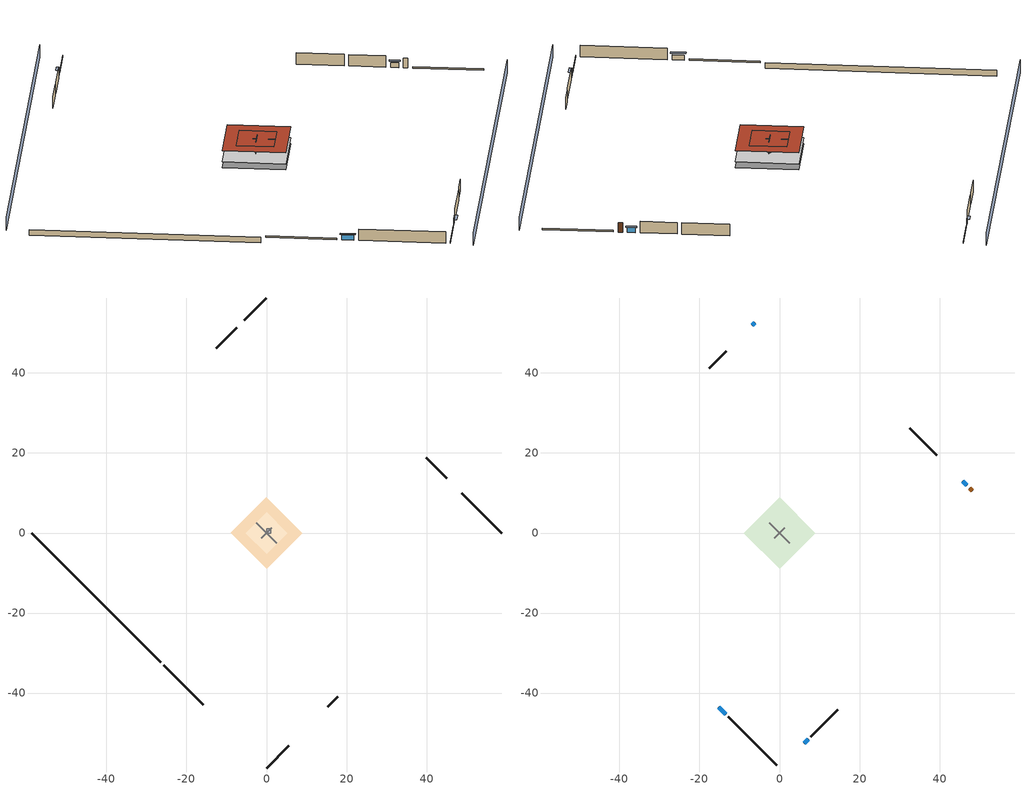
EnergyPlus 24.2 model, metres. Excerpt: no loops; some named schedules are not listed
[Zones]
crawlspace - vented
 floor foundation (Slab2 construction): -8.88,0 0,8.88 8.88,0 0,-8.88 z-0.91
 wall outside (RimJoist1 construction): -25.74,-32.99 -15.8,-42.92 z0.3:0.61
 wall outside (RimJoist2 construction): 0,58.72 -5.52,53.21 z0.3:0.61
 wall outside (RimJoist3 construction): 58.72,0 48.79,9.94 z0.3:0.61
 wall outside (RimJoist4 construction): 0,-58.72 5.52,-53.21 z0.3:0.61
 wall foundation (FoundationWall1 construction): -58.72,0 -26.39,-32.33 z-0.91:0.3
furnace airloop ret air zone
 floor adiabatic (AdiabaticConst): 0,0 0,1 1,1 1,0 z0
 wall adiabatic (AdiabaticConst): 0,1 0,0 1,0 1,1 0,1 z0:1
 ceiling adiabatic (AdiabaticConst): 1,0 1,1 0,1 0,0 z1
garage
 floor foundation (Slab1 construction): -5.17,0 0,5.17 5.17,0 0,-5.17 z0
 wall outside (Wall1 construction): -7.43,51.3 -12.6,46.13 z0.3:2.74
 wall outside (Wall2 construction): 45.08,13.64 39.91,18.82 z0.3:2.74
 wall outside (Wall9 construction): 15.26,-43.47 17.84,-40.88 z0.3:2.74
 wall to conditioned space (Wall5 construction Reversed): -2.59,2.59 2.59,-2.59 z0.3:2.74
 wall to conditioned space (Wall6 construction Reversed): -1.29,-1.29 1.29,1.29 z0.3:2.74
 roof outside (Roof1 construction): 0,5.17 -5.17,0 0,-5.17 5.17,0 z2.74
conditioned space
 floor to crawlspace - vented (Floor1 construction): -8.88,0 0,8.88 8.88,0 0,-8.88 z0.3
 wall outside (AdiabaticWallConstruction 1): 48.13,10.59 47.48,11.24 z0.3:2.34
 wall outside (AdiabaticWallConstruction): -15.15,-43.58 -13.43,-45.3 z0.3:1.4; -6.17,52.55 -6.77,51.95 z0.3:1.43; 46.83,11.9 45.74,12.99 z0.3:1.34; 6.17,-52.55 7.21,-51.51 z0.3:1.31
 wall outside (Wall3 construction): -12.77,-45.95 -0.66,-58.07 z0.3:2.74
 wall outside (Wall4 construction): -13.26,45.47 -17.55,41.17 z0.3:2.74
 wall outside (Wall7 construction): 39.25,19.47 32.54,26.18 z0.3:2.74
 wall outside (Wall8 construction): 7.87,-50.85 14.6,-44.12 z0.3:2.74
 window (WindowConstruction): -15.14,-43.58 -13.43,-45.3 z0.3:1.4
 window (WindowConstruction 1): -6.17,52.55 -6.77,51.95 z0.3:1.43
 window (WindowConstruction 2): 46.83,11.9 45.74,12.99 z0.3:1.34
 window (WindowConstruction 3): 6.17,-52.55 7.21,-51.51 z0.3:1.31
 door (Door): 48.13,10.59 47.48,11.24 z0.3:2.34
 roof outside (Roof2 construction): 0,8.88 -8.88,0 0,-8.88 8.88,0 z2.74
shading: 3.23,-61.96 61.96,-3.23 / -3.23,61.96 -61.96,3.23 z0:2.74; -13.21,-45.51 -15.36,-43.36 -15.79,-43.79 -13.64,-45.94 z1.71; -6.98,51.74 -5.96,52.76 -6.39,53.2 -7.42,52.17 z1.74; 45.52,13.2 47.04,11.68 47.47,12.11 45.95,13.63 z1.65; 7.43,-51.29 5.96,-52.76 6.39,-53.2 7.86,-51.73 z1.62
[Building]
Building 1: Terrain=Suburbs
[Site:Location]
Portland Intl Arpt_OR: Latitude {deg}=45.59; Longitude {deg}=-122.6; Time Zone {hr}=-8; Elevation {m}=33; Keep Site Location Information=Yes
[Site:GroundTemperature:Shallow]
10.2558, 8.96328, 8.85977, 9.47314, 11.9355, 14.3863, 16.5111, 17.8571, 17.9714, 16.8767, 14.8061, 12.4304
[Site:WaterMainsTemperature]
Calculation Method=Schedule; Temperature Schedule=mains temperature schedule
[Material] Roughness=Rough; Thermal Absorptance=0.9
Name | Thickness {m} | Conductivity {W/m-K} | Density {kg/m3} | Specific Heat {J/kg-K} | Solar Absorptance | Visible Absorptance
asphalt or fiberglass shingles | 0.00635 | 0.162714 | 1121.4 | 1465.45 | 0.85 | 0.85
concrete 4.0 in. | 0.1016 | 1.803125 | 2242.8 | 837.4 | 0.7 | 0.7
concrete 8.0 in. | 0.2032 | 1.803125 | 2242.8 | 837.4 | 0.7 | 0.7
door material | 0.04445 | 0.0612267 | 512.64 | 1214.23 | 0.7 | 0.7
floor covering | 0.0127 | 0.0433444 | 54.468 | 1339.84 | 0.6 | 0.6
floor stud and cavity | 0.1397 | 0.923637 | 92.3553 | 1139.71 | 0.7 | 0.7
furniture material conditioned space 1; furniture material garage 1 | 0.1524 | 0.115458 | 640.8 | 1214.23 | 0.6 | 0.6
gypsum board | 0.0127 | 0.160291 | 801 | 837.4 | 0.6 | 0.6
osb sheathing 0.5 in. | 0.0127 | 0.115458 | 512.64 | 1214.23 | 0.6 | 0.6
osb sheathing 0.5 in. 1; osb sheathing 0.5 in. 2; osb sheathing 0.5 in. 3 | 0.0127 | 0.115458 | 512.64 | 1214.23 | 0.7 | 0.7
osb sheathing 0.75 in. | 0.01905 | 0.115458 | 512.64 | 1214.23 | 0.7 | 0.7
rim joist stud and cavity | 0.0508 | 0.178688 | 50.32683 | 1063.81 | 0.6 | 0.6
roof rigid ins | 0.00254769 | 0.029427 | 32.04 | 1214.23 | 0.7 | 0.7
roof rigid ins 1 | 0.103632 | 0.029427 | 32.04 | 1214.23 | 0.7 | 0.7
roof stud and cavity | 0.2032 | 0.0472382 | 78.34581 | 1123.46 | 0.7 | 0.7
soil 0.5 in. | 0.0127 | 0.8655 | 1842.3 | 418.7 | 0.7 | 0.7
wall rigid ins | 0.512978 | 0.029427 | 32.04 | 1214.23 | 0.7 | 0.7
wall stud and cavity | 0.1397 | 0.727959 | 139.0536 | 1170.24 | 0.6 | 0.6
wall stud and cavity 1 | 0.1397 | 0.550994 | 139.0536 | 1170.24 | 0.7 | 0.7
wall stud and cavity 2 | 0.1397 | 0.335416 | 139.0536 | 1170.24 | 0.7 | 0.7
wall stud and cavity 3 | 0.0889 | 0.380278 | 52.3479 | 1209.89 | 0.7 | 0.7
wall stud and cavity 4 | 0.0889 | 0.391764 | 83.0341 | 1211.67 | 0.7 | 0.7
wood siding | 0.0254 | 0.102417 | 544.68 | 1172.36 | 0.85 | 0.85
wood siding 1; wood siding 2 | 0.0254 | 0.102417 | 544.68 | 1172.36 | 0.7 | 0.7
[Material:NoMass]
Adiabatic: Roughness=Rough; Thermal Resistance {m2-K/W}=176.1; Thermal Absorptance=0.9; Solar Absorptance=0.7; Visible Absorptance=0.7
[WindowMaterial:SimpleGlazingSystem]
WindowMaterial: U-Factor {W/m2-K}=2.15764; Solar Heat Gain Coefficient=0.44
[Construction]
AdiabaticConst: Adiabatic
AdiabaticWallConstruction: wood siding 1, wall rigid ins, wall stud and cavity 3, gypsum board
AdiabaticWallConstruction 1: wood siding 2, wall rigid ins, wall stud and cavity 3, gypsum board
Door: door material
Floor1 construction: floor stud and cavity, osb sheathing 0.75 in., floor covering
FoundationWall1 construction: concrete 8.0 in.
furniture construction conditioned space 1: furniture material conditioned space 1
furniture construction garage 1: furniture material garage 1
PartitionWallConstruction: gypsum board, wall stud and cavity 4, gypsum board
RimJoist1 construction; RimJoist2 construction; RimJoist3 construction; RimJoist4 construction: wood siding, rim joist stud and cavity
Roof1 construction: asphalt or fiberglass shingles, roof rigid ins, osb sheathing 0.5 in.
Roof2 construction: asphalt or fiberglass shingles, roof rigid ins 1, osb sheathing 0.75 in., roof stud and cavity, gypsum board
Slab1 construction: concrete 4.0 in.
Slab2 construction: soil 0.5 in.
Wall1 construction; Wall2 construction: wood siding, osb sheathing 0.5 in. 1, wall stud and cavity
Wall3 construction; Wall4 construction: wood siding, osb sheathing 0.5 in. 1, wall stud and cavity 1, gypsum board
Wall5 construction Reversed: gypsum board, wall stud and cavity 2, osb sheathing 0.5 in. 2
Wall6 construction Reversed: gypsum board, wall stud and cavity 2, osb sheathing 0.5 in. 3
Wall7 construction; Wall8 construction: wood siding, osb sheathing 0.5 in. 3, wall stud and cavity 1, gypsum board
Wall9 construction: wood siding, osb sheathing 0.5 in. 3, wall stud and cavity
WindowConstruction; WindowConstruction 1; WindowConstruction 2; WindowConstruction 3: WindowMaterial
[Zone] Multiplier=1
Name | Volume {m3} | Part of Total Floor Area
conditioned space | 384.656 | Yes
crawlspace - vented | 192.328 | Yes
furnace airloop ret air zone | 1 | No
garage | 130.484 | Yes
[Space]
Name | Zone | Volume {m3} | Space Type
conditioned space 1 | conditioned space | 384.656
crawlspace - vented 1 | crawlspace - vented | 192.328
furnace airloop ret air space | furnace airloop ret air zone |  | Plenum Space Type
garage 1 | garage | 130.484
[SurfaceProperty:IncidentSolarMultiplier] Incident Solar Multiplier=1; Incident Solar Multiplier Schedule=trans schedule winter=0.85 summer=0.7
Window1; Window2; Window3; Window4
[InternalMass]
Name | Construction | Zone or ZoneList | Space or SpaceList | Surface Area {m2}
furniture mass conditioned space 1 | furniture construction conditioned space 1 | conditioned space | conditioned space 1 | 63.09974
partition wall mass | PartitionWallConstruction | conditioned space | conditioned space 1 | 157.749
furniture mass garage 1 | furniture construction garage 1 | garage | garage 1 | 5.35122
[Lights] Design Level Calculation Method=LightingLevel; Return Air Fraction=0; Fraction Radiant=0.6; Fraction Visible=0.2; Fraction Replaceable=1
Name | Zone or ZoneList or Space or SpaceList | Schedule | Lighting Level {W}
interior lighting | conditioned space 1 | lighting_interior | 232.536
garage lighting | garage 1 | lighting_garage | 8.15222
[People]
occupants: Zone or ZoneList or Space or SpaceList=conditioned space 1; Number of People Schedule=occupants; Number of People Calculation Method=People; Number of People=5; Fraction Radiant=0.314171; Sensible Heat Fraction=0.56303; Activity Level Schedule=occupants activity schedule; Carbon Dioxide Generation Rate {m3/s-W}=0; Enable ASHRAE 55 Comfort Warnings=No; Mean Radiant Temperature Calculation Type=EnclosureAveraged
[ElectricEquipment] Design Level Calculation Method=EquipmentLevel
Name | Zone or ZoneList or Space or SpaceList | Schedule | Design Level {W} | Fraction Latent | Fraction Radiant | Fraction Lost
ceiling fan | conditioned space 1 | ceiling_fan | 18.1622 | 0 | 0.558 | 0
clothes dryer | conditioned space 1 | clothes_dryer | 4458.5 | 0.015 | 0.081 | 0.85
clothes washer | conditioned space 1 | clothes_washer | 697.232 | 0.03 | 0.162 | 0.7
cooking range | conditioned space 1 | cooking_range | 70.9298 | 0.16 | 0.384 | 0.2
fridge | conditioned space 1 | fridge schedule | 43.7215 | 0 | 0.6 | 0
mech vent bath fan 0 | conditioned space 1 | mech vent bath fan 0 schedule | 30 | 0 | 0 | 1
mech vent house fan | conditioned space 1 | mech vent house fan schedule | 0 | 0 | 0 | 1
mech vent house fan cfis | conditioned space 1 | mech vent house fan cfis schedule | 0 | 0 | 0 | 0
mech vent range fan 0 | conditioned space 1 | mech vent range fan 0 schedule | 30 | 0 | 0 | 1
misc plug loads | conditioned space 1 | plug_loads_other | 445.353 | 0.021 | 0.558 | 0.049
misc tv | conditioned space 1 | plug_loads_tv | 558.877 | 0 | 0.6 | 0
misc well pump | conditioned space 1 | misc well pump schedule | 131.782 | 0 | 0 | 1
whole house fan | conditioned space 1 | Always On Discrete | 0 | 0 | 0 | 1
freezer | garage 1 | freezer schedule | 194.914 | 0 | 0.6 | 0
[OtherEquipment] Design Level Calculation Method=EquipmentLevel
Name | Fuel Type | Zone or ZoneList or Space or SpaceList | Schedule | Design Level {W} | Fraction Latent | Fraction Radiant | Fraction Lost
clothes dryer 1 | Electricity | conditioned space 1 | clothes_dryer | 0 | 0.015 | 0.081 | 0.85
cooking range 1 | NaturalGas | conditioned space 1 | cooking_range | 2078.75 | 0.16 | 0.384 | 0.2
furnace airloop_0 SupCondToLv; furnace airloop_0 SupSensLkToCond; mech vent house fan sensible load | None | conditioned space 1 | Always On Discrete | 0 | 0 | 0 | 0
furnace airloop_0 SupLatLkToCond; mech vent house fan latent load | None | conditioned space 1 | Always On Discrete | 0 | 1 | 0 | 0
general water use latent | None | conditioned space 1 | general water use schedule | 99.529 | 1 | 0 | 0
general water use sensible | None | conditioned space 1 | general water use schedule | -98.09 | 0 | 0.6 | 0
furnace airloop_0 RetCondToDZ; furnace airloop_0 SupCondToDZ; furnace airloop_0 SupSensLkToDZ | None | crawlspace - vented 1 | Always On Discrete | 0 | 0 | 0 | 0
furnace airloop_0 SupLatLkToDZ | None | crawlspace - vented 1 | Always On Discrete | 0 | 1 | 0 | 0
furnace airloop_0 RetCondToRP; furnace airloop_0 RetSensLkToRP | None | furnace airloop ret air space | Always On Discrete | 0 | 0 | 0 | 0
furnace airloop_0 RetLatLkToRP | None | furnace airloop ret air space | Always On Discrete | 0 | 1 | 0 | 0
water heater energy adjustment1 | Electricity | garage 1 | Always On Discrete | 0.01 | 0 | 0 | 1
water heater lat | None | garage 1 | Always On Discrete | 0 | 1 | 0 | 0
water heater sens | None | garage 1 | Always On Discrete | 0 | 0 | 0 | 0
[ZoneInfiltration:DesignFlowRate] Schedule=Always On Discrete
Name | Zone or ZoneList or Space or SpaceList | Design Flow Rate Calculation Method | Design Flow Rate {m3/s} | Air Changes per Hour {1/hr} | Constant Term Coefficient | Temperature Term Coefficient | Velocity Term Coefficient | Velocity Squared Term Coefficient
infil flow; natural vent flow; whole house fan flow | conditioned space 1 | Flow/Zone | 0
crawlspace_vented 1 duct leakage imbalance infil flow | crawlspace - vented 1 | Flow/Zone | 0
infil crawlspace - vented 1 | crawlspace - vented 1 | AirChanges/Hour |  | 2.6013 | 1 | 0 | 0 | 0
[ZoneMixing] Schedule=Always On Continuous; Design Flow Rate Calculation Method=Flow/Zone; Design Flow Rate {m3/s}=0
Name | Zone or Space | Source Zone or Space
furnace airloop_0 ZoneMixDZToCond mix | conditioned space | crawlspace - vented
furnace airloop_0 ZoneMixCondToDZ mix | crawlspace - vented | conditioned space
[SurfaceProperty:ExposedFoundationPerimeter] Exposed Perimeter Calculation Method=TotalExposedPerimeter
Name | Total Exposed Perimeter {m}
Slab2 | 45.72
Slab1 | 18.288
[SpaceList]
Plenum Space Type: furnace airloop ret air space
[ZoneInfiltration:EffectiveLeakageArea]
infil garage 1: Zone or Space=garage 1; Schedule=Always On Discrete; Effective Air Leakage Area {cm2}=543.674; Stack Coefficient=0.000129147; Wind Coefficient=4.64657e-05
[AvailabilityManager:Scheduled] Schedule=Always On Discrete
furnace airloop Availability Manager; room ac airloop Availability Manager
[AirLoopHVAC:ReturnPlenum]
Air Loop HVAC Return Plenum 1: Zone=furnace airloop ret air zone
[Foundation:Kiva] Wall Depth Below Slab {m}=0.2032
Name | Initial Indoor Air Temperature {C} | Wall Height Above Grade {m}
Foundation Kiva 1 | 13.4258 | 0.1016
Foundation Kiva 2 | 8.24991 | 0.3048
[Foundation:Kiva:Settings]
Soil Conductivity {W/m-K}=0.8655; Soil Density {kg/m3}=1842.3; Soil Specific Heat {J/kg-K}=418.7; Ground Solar Absorptivity=0.9; Ground Thermal Absorptivity=0.9; Ground Surface Roughness {m}=0.03; Far-Field Width {m}=40; Deep-Ground Boundary Condition=ZeroFlux; Deep-Ground Depth {m}=40; Minimum Cell Dimension {m}=0.2; Maximum Cell Growth Coefficient=3; Simulation Timestep=Timestep
[Exterior:Lights]
exterior lighting: Schedule=exterior lighting schedule; Design Level {W}=7.09205
[EnergyManagementSystem:GlobalVariable]
furnace_airloop_0_DuctImbalLkExhFanEquivCond
furnace_airloop_0_DuctImbalLkExhFanEquivDZ
furnace_airloop_0_DuctImbalLkSupFanEquivCond
furnace_airloop_0_DuctImbalLkSupFanEquivDZ
furnace_airloop_0_DZ_T
furnace_airloop_0_DZ_W
furnace_airloop_0_RetCondToDZ
furnace_airloop_0_RetCondToRP
furnace_airloop_0_RetLatLkToRP
furnace_airloop_0_RetSensLkToRP
furnace_airloop_0_SupCondToDZ
furnace_airloop_0_SupCondToLv
furnace_airloop_0_SupLatLkToCond
furnace_airloop_0_SupLatLkToDZ
furnace_airloop_0_SupSensLkToCond
furnace_airloop_0_SupSensLkToDZ
furnace_airloop_0_ZoneMixCondToDZ
furnace_airloop_0_ZoneMixDZToCond
furnace_airloop_AH_MFR
furnace_airloop_AH_Tout
furnace_airloop_AH_VFR
furnace_airloop_AH_Wout
furnace_airloop_Fan_RTF
furnace_airloop_RA_T
furnace_airloop_Ra_W
infil_program_Qfan
infil_program_Qinf
natural_vent_program_Qnv
natural_vent_program_Qwhf
room_ac_airloop_Fan_RTF
[EnergyManagementSystem:Sensor]
Name | Output:Variable or Output:Meter Index Key | Output:Variable or Output:Meter
airflow_gain | infil flow | Infiltration Sensible Heat Gain Energy
airflow_gain_1 | natural vent flow | Infiltration Sensible Heat Gain Energy
airflow_gain_2 | whole house fan flow | Infiltration Sensible Heat Gain Energy
airflow_loss | infil flow | Infiltration Sensible Heat Loss Energy
airflow_loss_1 | natural vent flow | Infiltration Sensible Heat Loss Energy
airflow_loss_2 | whole house fan flow | Infiltration Sensible Heat Loss Energy
clg_load_cond |  | Cooling:EnergyTransfer:Zone:CONDITIONED SPACE
clg_load_duct |  | Cooling:EnergyTransfer:Zone:FURNACE AIRLOOP RET AIR ZONE
clg_sp_s; clg_sp_s_1 | cooling setpoint | Schedule Value
clothes_dryer_exhaust_0_sch_s | clothes_dryer | Schedule Value
cool_season | cooling season schedule | Schedule Value
ducts_conv | furnace airloop_0 RetCondToRP | Other Equipment Convective Heating Energy
ducts_conv_1 | furnace airloop_0 RetLatLkToRP | Other Equipment Convective Heating Energy
ducts_conv_2 | furnace airloop_0 RetSensLkToRP | Other Equipment Convective Heating Energy
ducts_conv_3 | furnace airloop_0 SupCondToLv | Other Equipment Convective Heating Energy
ducts_conv_4 | furnace airloop_0 SupLatLkToCond | Other Equipment Convective Heating Energy
ducts_conv_5 | furnace airloop_0 SupSensLkToCond | Other Equipment Convective Heating Energy
ducts_rad | furnace airloop_0 RetCondToRP | Other Equipment Radiant Heating Energy
ducts_rad_1 | furnace airloop_0 RetLatLkToRP | Other Equipment Radiant Heating Energy
ducts_rad_2 | furnace airloop_0 RetSensLkToRP | Other Equipment Radiant Heating Energy
ducts_rad_3 | furnace airloop_0 SupCondToLv | Other Equipment Radiant Heating Energy
ducts_rad_4 | furnace airloop_0 SupLatLkToCond | Other Equipment Radiant Heating Energy
ducts_rad_5 | furnace airloop_0 SupSensLkToCond | Other Equipment Radiant Heating Energy
furnace_airloop_0_DZ_T_s | crawlspace - vented | Zone Air Temperature
furnace_airloop_0_DZ_W_s | crawlspace - vented | Zone Mean Air Humidity Ratio
furnace_airloop_AH_MFR_s | Node 15 | System Node Mass Flow Rate
furnace_airloop_AH_Tout_s | Node 15 | System Node Temperature
furnace_airloop_AH_VFR_s | Node 15 | System Node Current Density Volume Flow Rate
furnace_airloop_AH_Wout_s | Node 15 | System Node Humidity Ratio
furnace_airloop_RA_T_s | Node 18 | System Node Temperature
furnace_airloop_Ra_W_s | Node 18 | System Node Humidity Ratio
htg_load_cond |  | Heating:EnergyTransfer:Zone:CONDITIONED SPACE
htg_load_duct |  | Heating:EnergyTransfer:Zone:FURNACE AIRLOOP RET AIR ZONE
htg_sp_s; htg_sp_s_1 | heating setpoint | Schedule Value
hvac_availability_schedule_s | hvac availability schedule | Schedule Value
ig_ee_conv | ceiling fan | Electric Equipment Convective Heating Energy
ig_ee_conv_1 | clothes dryer | Electric Equipment Convective Heating Energy
ig_ee_conv_3 | cooking range | Electric Equipment Convective Heating Energy
ig_ee_conv_4 | fridge | Electric Equipment Convective Heating Energy
ig_ee_conv_5 | misc plug loads | Electric Equipment Convective Heating Energy
ig_ee_conv_6 | misc tv | Electric Equipment Convective Heating Energy
ig_ee_conv_7 | misc well pump | Electric Equipment Convective Heating Energy
ig_ee_conv_8 | whole house fan | Electric Equipment Convective Heating Energy
ig_ee_rad | ceiling fan | Electric Equipment Radiant Heating Energy
ig_ee_rad_1 | clothes dryer | Electric Equipment Radiant Heating Energy
ig_ee_rad_3 | cooking range | Electric Equipment Radiant Heating Energy
ig_ee_rad_4 | fridge | Electric Equipment Radiant Heating Energy
ig_ee_rad_5 | misc plug loads | Electric Equipment Radiant Heating Energy
ig_ee_rad_6 | misc tv | Electric Equipment Radiant Heating Energy
ig_ee_rad_7 | misc well pump | Electric Equipment Radiant Heating Energy
ig_ee_rad_8 | whole house fan | Electric Equipment Radiant Heating Energy
ig_lgt_conv | interior lighting | Lights Convective Heating Energy
ig_lgt_rad | interior lighting | Lights Radiant Heating Energy
ig_lgt_vis | interior lighting | Lights Visible Radiation Heating Energy
ig_oe_conv | clothes dryer 1 | Other Equipment Convective Heating Energy
ig_oe_conv_1 | cooking range 1 | Other Equipment Convective Heating Energy
ig_oe_conv_2 | general water use latent | Other Equipment Convective Heating Energy
ig_oe_conv_3 | general water use sensible | Other Equipment Convective Heating Energy
ig_oe_rad | clothes dryer 1 | Other Equipment Radiant Heating Energy
ig_oe_rad_1 | cooking range 1 | Other Equipment Radiant Heating Energy
ig_oe_rad_2 | general water use latent | Other Equipment Radiant Heating Energy
ig_oe_rad_3 | general water use sensible | Other Equipment Radiant Heating Energy
ig_ppl_conv | occupants | People Convective Heating Energy
ig_ppl_rad | occupants | People Radiant Heating Energy
im_conv | furniture mass conditioned space 1 | Surface Inside Face Convection Heat Gain Energy
im_conv_1 | partition wall mass | Surface Inside Face Convection Heat Gain Energy
im_ig | furniture mass conditioned space 1 | Surface Inside Face Internal Gains Radiation Heat Gain Energy
im_ig_1 | partition wall mass | Surface Inside Face Internal Gains Radiation Heat Gain Energy
im_lgt | furniture mass conditioned space 1 | Surface Inside Face Lights Radiation Heat Gain Energy
im_lgt_1 | partition wall mass | Surface Inside Face Lights Radiation Heat Gain Energy
im_sol | furniture mass conditioned space 1 | Surface Inside Face Solar Radiation Heat Gain Energy
im_sol_1 | partition wall mass | Surface Inside Face Solar Radiation Heat Gain Energy
im_surf | furniture mass conditioned space 1 | Surface Inside Face Net Surface Thermal Radiation Heat Gain Energy
im_surf_1 | partition wall mass | Surface Inside Face Net Surface Thermal Radiation Heat Gain Energy
mech_vent_bath_fan_0_sch_s | mech vent bath fan 0 schedule | Schedule Value
mech_vent_range_fan_0_sch_s | mech vent range fan 0 schedule | Schedule Value
mv_conv | mech vent bath fan 0 | Electric Equipment Convective Heating Energy
mv_conv_1 | mech vent house fan | Electric Equipment Convective Heating Energy
mv_conv_2 | mech vent house fan cfis | Electric Equipment Convective Heating Energy
mv_conv_3 | mech vent range fan 0 | Electric Equipment Convective Heating Energy
mv_conv_4 | mech vent house fan latent load | Other Equipment Convective Heating Energy
mv_conv_5 | mech vent house fan sensible load | Other Equipment Convective Heating Energy
mv_rad | mech vent bath fan 0 | Electric Equipment Radiant Heating Energy
mv_rad_1 | mech vent house fan | Electric Equipment Radiant Heating Energy
mv_rad_2 | mech vent house fan cfis | Electric Equipment Radiant Heating Energy
mv_rad_3 | mech vent range fan 0 | Electric Equipment Radiant Heating Energy
mv_rad_4 | mech vent house fan latent load | Other Equipment Radiant Heating Energy
mv_rad_5 | mech vent house fan sensible load | Other Equipment Radiant Heating Energy
natural_vent_s | natural vent schedule | Schedule Value
out_pb_s |  | Site Outdoor Air Barometric Pressure
out_wt_s |  | Site Outdoor Air Humidity Ratio
site_vw_s |  | Site Wind Speed
ss_back_out | Window1 | Surface Window Shortwave from Zone Back Out Window Heat Transfer Rate
ss_back_out_1 | Window2 | Surface Window Shortwave from Zone Back Out Window Heat Transfer Rate
ss_back_out_2 | Window3 | Surface Window Shortwave from Zone Back Out Window Heat Transfer Rate
ss_back_out_3 | Window4 | Surface Window Shortwave from Zone Back Out Window Heat Transfer Rate
ss_conv | Door1 | Surface Inside Face Convection Heat Gain Energy
ss_conv_1 | Window1 | Surface Inside Face Convection Heat Gain Energy
ss_conv_2 | Window2 | Surface Inside Face Convection Heat Gain Energy
ss_conv_3 | Window3 | Surface Inside Face Convection Heat Gain Energy
ss_conv_4 | Window4 | Surface Inside Face Convection Heat Gain Energy
ss_ig | Door1 | Surface Inside Face Internal Gains Radiation Heat Gain Energy
ss_ig_1 | Window1 | Surface Inside Face Internal Gains Radiation Heat Gain Energy
ss_ig_2 | Window2 | Surface Inside Face Internal Gains Radiation Heat Gain Energy
ss_ig_3 | Window3 | Surface Inside Face Internal Gains Radiation Heat Gain Energy
ss_ig_4 | Window4 | Surface Inside Face Internal Gains Radiation Heat Gain Energy
ss_lgt | Door1 | Surface Inside Face Lights Radiation Heat Gain Energy
ss_sol | Door1 | Surface Inside Face Solar Radiation Heat Gain Energy
ss_surf | Door1 | Surface Inside Face Net Surface Thermal Radiation Heat Gain Energy
ss_surf_1 | Window1 | Surface Inside Face Net Surface Thermal Radiation Heat Gain Energy
ss_surf_2 | Window2 | Surface Inside Face Net Surface Thermal Radiation Heat Gain Energy
ss_surf_3 | Window3 | Surface Inside Face Net Surface Thermal Radiation Heat Gain Energy
ss_surf_4 | Window4 | Surface Inside Face Net Surface Thermal Radiation Heat Gain Energy
ss_trans_in | Window1 | Surface Window Transmitted Solar Radiation Rate
ss_trans_in_1 | Window2 | Surface Window Transmitted Solar Radiation Rate
ss_trans_in_2 | Window3 | Surface Window Transmitted Solar Radiation Rate
ss_trans_in_3 | Window4 | Surface Window Transmitted Solar Radiation Rate
ss_trans_out | Window1 | Surface Inside Face Initial Transmitted Diffuse Transmitted Out Window Solar Radiation Rate
ss_trans_out_1 | Window2 | Surface Inside Face Initial Transmitted Diffuse Transmitted Out Window Solar Radiation Rate
